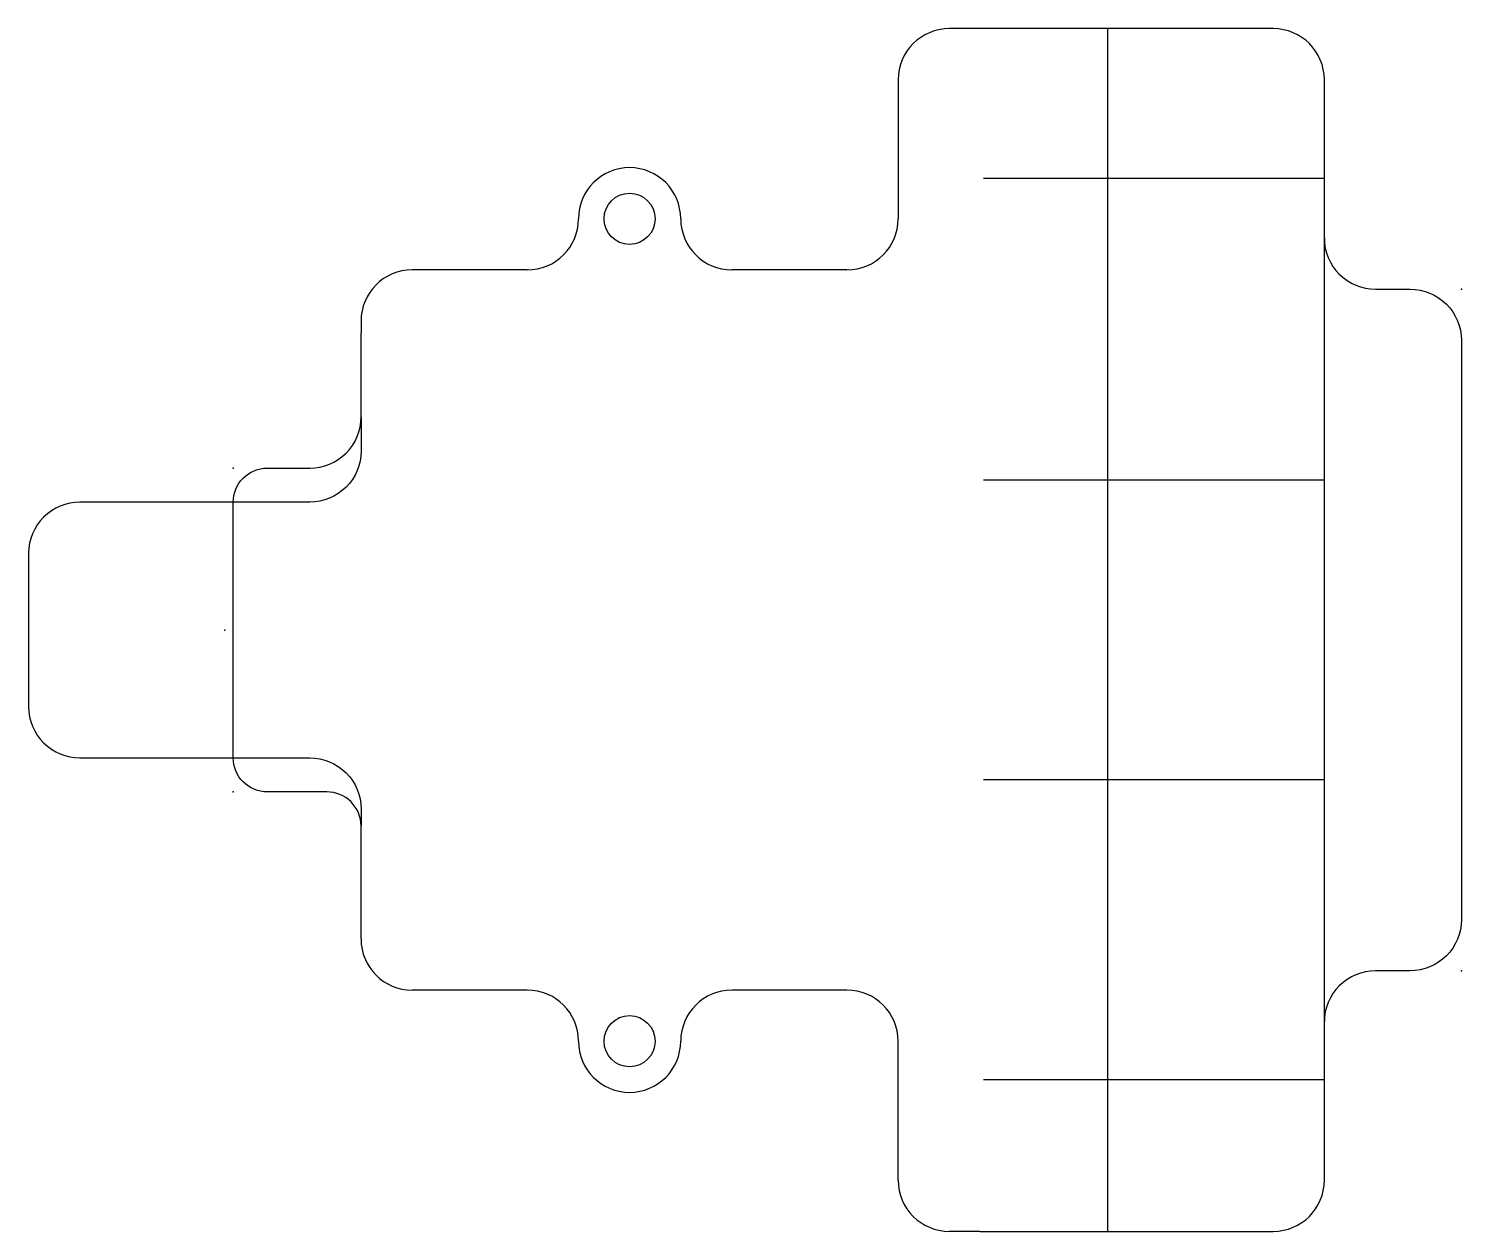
# Model space of a CAD drawing. Header units: millimetres. Extents: x 15.9 to 100, y -35.3 to 35.3.
import ezdxf

# ---------------------------------------------------------------- set-up
doc = ezdxf.new("R2010")
doc.units = ezdxf.units.MM
doc.layers.get('0').update_dxf_attribs({"linetype": 'CONTINUOUS'})

msp = doc.modelspace()

# ---------------------------------------------------------------- linework, layer by layer
for p, q in [((88.962, 35.287), (69.956, 35.287)), ((79.262, -35.287), (79.262, 35.287)), ((66.956, 32.287), (66.956, 24.13)), ((91.962, 23), (91.962, 32.287)), ((91.962, 26.5), (71.962, 26.5)), ((45.2, 21.13), (38.445, 21.13)), ((63.956, 21.13), (57.2, 21.13)), ((35.445, 18.13), (35.445, 17.434)), ((35.445, 12.5), (35.445, 17.434)), ((91.962, 8.8), (71.962, 8.8)), ((91.962, -8.8), (71.962, -8.8)), ((35.445, -17.434), (35.445, -11.5)), ((35.445, -18.13), (35.445, -17.434)), ((45.2, -21.13), (38.445, -21.13)), ((63.956, -21.13), (57.2, -21.13)), ((91.962, -32.287), (91.962, -23)), ((66.956, -32.287), (66.956, -24.13)), ((91.962, -26.4), (71.962, -26.4)), ((71.743, -35.287), (69.956, -35.287)), ((71.743, -35.287), (88.962, -35.287))]:
    msp.add_line(p, q)
for points in [[(100, 0), (100, -17, -0.414214), (97, -20), (94.962, -20, 0.414214), (91.962, -23), (91.962, 23, 0.414214), (94.962, 20), (97, 20, -0.414214), (100, 17)], [(33.445, -9.5), (29.945, -9.5, -0.414214), (27.945, -7.5), (27.945, 7.5, -0.414214), (29.945, 9.5), (32.445, 9.5, 0.414214), (35.445, 12.5), (35.445, 10.5, -0.414214), (32.445, 7.5), (18.945, 7.5, 0.414214), (15.945, 4.5), (15.945, -4.5, 0.414214), (18.945, -7.5), (32.445, -7.5, -0.414214), (35.445, -10.5), (35.445, -11.5, 0.414214)]]:
    msp.add_lwpolyline(points, format="xyb", close=True)
for centre in [(51.2, 24.13), (51.2, -24.13)]:
    msp.add_circle(centre, 1.5)
for centre, start, end in [((69.956, 32.287), 90, 180), ((88.962, 32.287), 0, 90), ((51.2, 24.13), 0, 180), ((45.2, 24.13), -90, 0), ((57.2, 24.13), 180, 270), ((63.956, 24.13), -90, 0), ((38.445, 18.13), 90, 180), ((38.445, -18.13), 180, 270), ((45.2, -24.13), 0, 90), ((57.2, -24.13), 90, 180), ((63.956, -24.13), 0, 90), ((51.2, -24.13), 180, 360), ((69.956, -32.287), 180, 270), ((88.962, -32.287), 270, 360)]:
    msp.add_arc(centre, 3, start, end)
for p in [(100, 20), (27.945, 9.5), (27.445, 0), (27.945, -9.5), (100, -20)]:
    msp.add_point(p)

doc.saveas('drawing.dxf')
